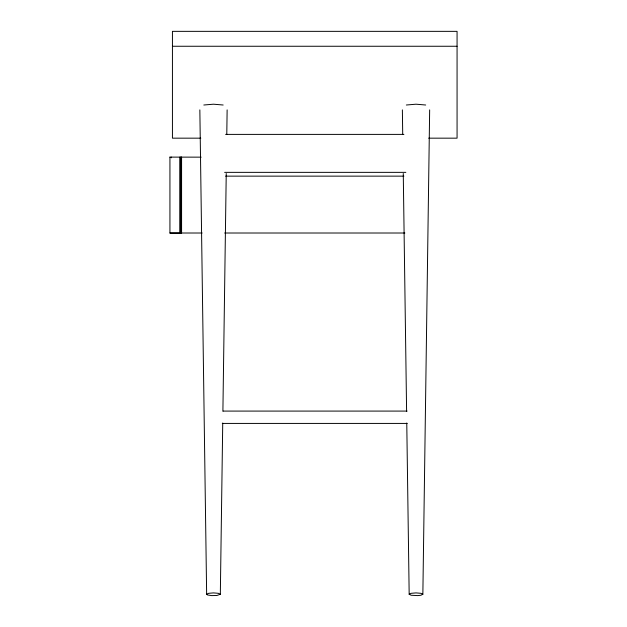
<?xml version="1.0" encoding="UTF-8"?>
<svg xmlns="http://www.w3.org/2000/svg" width="627" height="627" viewBox="0 0 627 627"><rect width="100%" height="100%" fill="white"/><g stroke="black" fill="none" stroke-linecap="round" stroke-linejoin="round"><path stroke-width="0.94" d="M199.848 109.882L206.644 594.278L207.561 594.96L211.714 595.603L216.911 595.47L220.328 594.278L222.734 423.029M222.898 411.281L226.237 173.491M226.786 134.343L227.131 109.882M406.766 423.029L409.172 594.278L411.179 595.25L417.786 595.603L420.85 595.25L422.857 594.278L429.66 109.882M206.644 594.278L208.65 593.307L213.486 592.899L218.329 593.307L220.328 594.278M409.172 594.278L411.179 593.307L416.014 592.899L420.85 593.307L422.857 594.278M203.814 105.007L213.486 104.2L223.165 105.007M406.335 105.007L416.014 104.2L425.694 105.007M172.433 46.257L457.067 46.257M225.618 134.39L403.89 134.39M200.797 138.167L172.433 138.167L172.433 31.35L457.067 31.35L457.067 138.167L428.703 138.167M169.933 157.111L201.165 157.15M224.638 172.354L405.841 172.354M225.618 176.14L403.89 176.14M169.933 233.009L202.145 233.009M224.67 233.009L404.87 233.009M223.267 411.085L407.103 411.085M222.287 423.421L407.213 423.421M402.369 109.882L402.714 134.343M403.263 173.491L406.602 411.281M181.579 157.111L181.579 233.048M181.469 157.111L181.469 233.087L169.933 233.087L169.933 157.071M180.168 157.071L180.168 233.009M180.059 157.111L180.059 233.087M171.351 157.111L171.351 157.816"/></g></svg>
